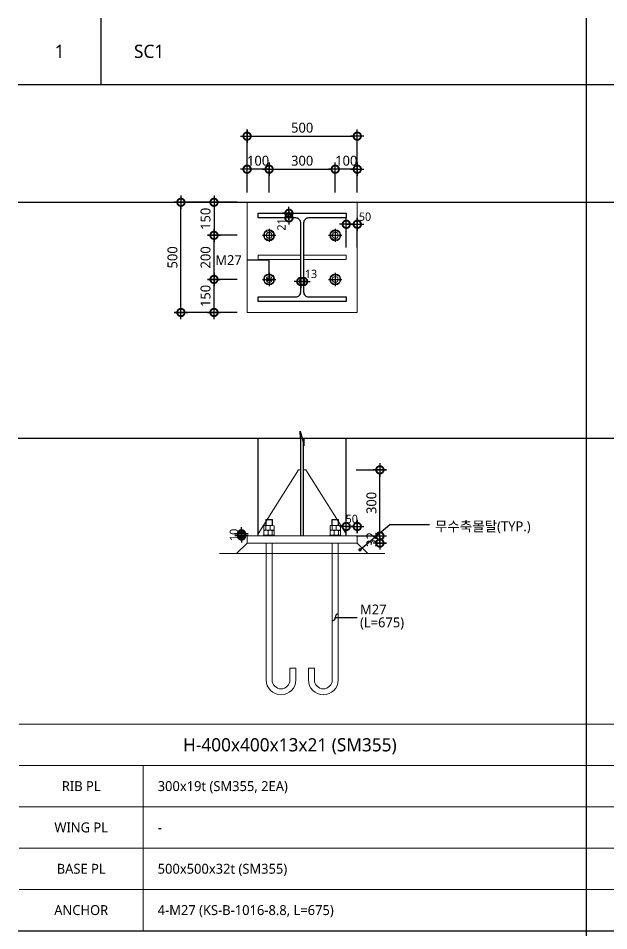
# Model space of a CAD drawing. Extents: x 697 to 24790, y 315 to 8595.
# Drawn here: x 697 to 3376, y 4455 to 8595 of the extents above; entities that cross this region are included whole.
import ezdxf
from ezdxf.enums import TextEntityAlignment as Align
from ezdxf.lldxf.tags import DXFTag

# ---------------------------------------------------------------- set-up
doc = ezdxf.new("R2010")
doc.units = 0
doc.header["$LTSCALE"] = 30
doc.layers.get('DEFPOINTS').update_dxf_attribs({"color": 137})
for name, color, linetype, lineweight in [('Anchor Bolt', 4, 'Continuous', 0), ('Anchor Bolt(Hidden)', 8, 'DASHED0', 0), ('BasePlate', 2, 'Continuous', 0), ('Concrete', 8, 'Continuous', 0), ('Pedestal', 7, 'Continuous', 0), ('Plate', 3, 'Continuous', 0), ('Table(Etc)', 8, 'Continuous', 0), ('Table(Sub)', 7, 'Continuous', 0)]:
    doc.layers.add(name, color=color, linetype=linetype, lineweight=lineweight)
for name, color, linetype in [('Anchor Bolt-Center', 16, 'DASHDOTDOT0'), ('DIM', 7, 'Continuous'), ('DIM-INT', 7, 'Continuous'), ('STEEL', 4, 'Continuous'), ('SYM', 6, 'Continuous'), ('SYM-LEAD', 6, 'Continuous'), ('TABLE', 7, 'Continuous'), ('TEXT', 3, 'Continuous')]:
    doc.layers.add(name, color=color, linetype=linetype)
doc.styles.add('ARIAL', font='malgun.ttf')
doc.styles.add('S1', font='malgun.ttf')
doc.styles.add('스타일1', font='malgun.ttf')
tags = doc.linetypes.add('DASHDOTDOT0', pattern=[1, 0.3, -0.23, 0, -0.24, 0, -0.23]).pattern_tags.tags
tags[14:15] = [DXFTag(74, 4), DXFTag(75, 0), DXFTag(340, '0'), DXFTag(46, 0.0), DXFTag(50, 0.0), DXFTag(44, 0.0), DXFTag(45, 0.0)]
tags[12:13] = [DXFTag(74, 4), DXFTag(75, 0), DXFTag(340, '0'), DXFTag(46, 0.0), DXFTag(50, 0.0), DXFTag(44, 0.0), DXFTag(45, 0.0)]
tags[10:11] = [DXFTag(74, 4), DXFTag(75, 0), DXFTag(340, '0'), DXFTag(46, 0.0), DXFTag(50, 0.0), DXFTag(44, 0.0), DXFTag(45, 0.0)]
tags[8:9] = [DXFTag(74, 4), DXFTag(75, 0), DXFTag(340, '0'), DXFTag(46, 0.0), DXFTag(50, 0.0), DXFTag(44, 0.0), DXFTag(45, 0.0)]
tags[6:7] = [DXFTag(74, 4), DXFTag(75, 0), DXFTag(340, '0'), DXFTag(46, 0.0), DXFTag(50, 0.0), DXFTag(44, 0.0), DXFTag(45, 0.0)]
tags[4:5] = [DXFTag(74, 4), DXFTag(75, 0), DXFTag(340, '0'), DXFTag(46, 0.0), DXFTag(50, 0.0), DXFTag(44, 0.0), DXFTag(45, 0.0)]
tags = doc.linetypes.add('DASHED0', pattern=[1, 0.5, -0.5]).pattern_tags.tags
tags[6:7] = [DXFTag(74, 4), DXFTag(75, 0), DXFTag(340, '0'), DXFTag(46, 0.0), DXFTag(50, 0.0), DXFTag(44, 0.0), DXFTag(45, 0.0)]
tags[4:5] = [DXFTag(74, 4), DXFTag(75, 0), DXFTag(340, '0'), DXFTag(46, 0.0), DXFTag(50, 0.0), DXFTag(44, 0.0), DXFTag(45, 0.0)]
doc.dimstyles.new('CJA', dxfattribs={"dimscale": 200, "dimtxt": 3, "dimasz": 1, "dimexe": 2, "dimexo": 3, "dimgap": 1, "dimtad": 1, "dimdec": 0, "dimzin": 1, "dimdsep": 46, "dimlunit": 6, "dimtxsty": '스타일1', "dimblk": 'GAUN-DOT', "dimcen": -2, "dimdle": 2, "dimclrd": 256, "dimclre": 256, "dimclrt": 3, "dimadec": 0, "dimazin": 0, "dimtfac": 1, "dimtdec": 0, "dimtix": 1, "dimtmove": 2, "dimatfit": 3, "dimldrblk": 'DOTSMALL', "dimfxl": 1, "dimtolj": 1, "dimtzin": 1, "dimarcsym": 0})
doc.dimstyles.new('DIM-QD 1', dxfattribs={"dimtxt": 3, "dimasz": 1.5, "dimexe": 1, "dimexo": 0, "dimgap": 1, "dimtad": 1, "dimdec": 3, "dimdsep": 46, "dimtxsty": 'ARIAL', "dimblk1": 'ARCHTICK', "dimblk2": 'ARCHTICK', "dimsah": 1, "dimcen": 0, "dimclrd": 256, "dimclre": 256, "dimclrt": 3, "dimazin": 2, "dimtfac": 1, "dimtdec": 3, "dimtix": 1, "dimtmove": 2, "dimatfit": 3, "dimldrblk": 'ARCHTICK', "dimfxl": 1, "dimtolj": 1, "dimtzin": 0, "dimarcsym": 0})

# ---------------------------------------------------------------- blocks, each defined once
blk = doc.blocks.new('ANCHOR_BOLT-PLAN-M27')
at = {"color": 7, "true_color": 0xffffff}
for p, q in [((-23.3, -4.1), (-20.5, 3.6)), ((-15.2, 18.1), (-16.7, 14)), ((-15.2, 18.1), (-7.1, 19.5)), ((8.1, 22.2), (3.8, 21.5)), ((8.1, 22.2), (13.4, 15.9)), ((23.3, 4.1), (20.5, 7.5)), ((23.3, 4.1), (20.5, -3.6)), ((-23.3, -4.1), (-20.5, -7.5)), ((-8.1, -22.2), (-13.4, -15.9)), ((-8.1, -22.2), (-3.8, -21.5)), ((15.2, -18.1), (7.1, -19.5)), ((15.2, -18.1), (16.7, -14))]:
    blk.add_line(p, q, dxfattribs=at)
blk.add_lwpolyline([(0, 23.6), (-20.5, 11.8), (-20.5, -11.8), (0, -23.6), (20.5, -11.8), (20.5, 11.8), (0, 23.6)])
at = {"color": 8, "true_color": 0x808080}
blk.add_circle((0, 0), 25, dxfattribs=at)
blk.add_circle((0, 0), 13.5)
at = {"layer": 'Anchor Bolt-Center'}
for p, q in [((-30, 0), (30, 0)), ((0, 30), (0, -30))]:
    blk.add_line(p, q, dxfattribs=at)
blk = doc.blocks.new('Arrow_Circle')
blk.add_circle((0, 0), 1)
blk = doc.blocks.new('ANCHOR_BOLT-SECT-M27')
for p, q in [((-23.65, 26), (-23.65, 45.8)), ((-18.92, 48), (14.19, 48)), ((-14.85, 73.65), (-13.5, 75)), ((-14.85, 48), (-14.85, 73.65)), ((-14.85, 73.65), (14.85, 73.65)), ((-14.19, 26), (-14.19, 45.8)), ((-13.5, 75), (13.5, 75)), ((-13.5, 48), (-13.5, 75)), ((4.73, 26), (4.73, 45.8)), ((13.5, 75), (14.85, 73.65)), ((13.5, 48), (13.5, 75)), ((14.85, 73.65), (14.85, 48)), ((23.65, 26), (23.65, 45.8)), ((-25, 0), (-25, 4)), ((-25, 4), (25, 4)), ((25, 0), (-25, 0)), ((-23.65, 26), (23.65, 26)), ((-23.65, 4), (-23.65, 23.8)), ((-23.65, 4), (23.65, 4)), ((-14.19, 26), (18.92, 26)), ((-4.73, 4), (-4.73, 23.8)), ((14.19, 4), (14.19, 23.8)), ((23.65, 4), (23.65, 23.8)), ((25, 4), (25, 0))]:
    blk.add_line(p, q)
for centre, radius, start, end in [((-18.92, 41.815), 6.185, 40.112189, 139.887811), ((-4.73, 26.561), 21.439, 63.816214, 116.183786), ((14.19, 26.561), 21.439, 63.816214, 116.183786), ((-14.19, 4.561), 21.439, 63.816214, 116.183786), ((4.73, 4.561), 21.439, 63.816214, 116.183786), ((18.92, 19.815), 6.185, 40.112189, 139.887811)]:
    blk.add_arc(centre, radius, start, end)
blk = doc.blocks.new('ANCHOR_BOLT-HOOK-M27')
for p, q in [((94.5, 0), (94.5, 54)), ((94.5, 54), (121.5, 54)), ((121.5, 54), (121.5, 0))]:
    blk.add_line(p, q)
for radius in [67.5, 40.5]:
    blk.add_arc((54, 0), radius, 180, 0)
blk = doc.blocks.new('Arrow_Tilde')
for centre, start, end in [((-0.25, 0.1875), 216.869898, 323.130102), ((0.25, -0.1875), 36.869898, 143.130102)]:
    blk.add_arc(centre, 0.3125, start, end)
blk = doc.blocks.new('GAUN-DOT')
at = {"linetype": 'ByBlock'}
for p, q in [((2, 0), (-2, 0)), ((0, -2), (0, 2))]:
    blk.add_line(p, q, dxfattribs=at)
at = {"const_width": 2.25}
blk.add_lwpolyline([(0, 0.28125, 1), (0, -0.28125, 1)], format="xyb", close=True, dxfattribs=at)
blk = doc.blocks.new('*D20')
at = {"layer": 'DEFPOINTS', "color": 0, "transparency": 16777216}
for p in [(2235.6, 7660.1), (2185.6, 7510.1), (2235.6, 7510.1)]:
    blk.add_point(p, dxfattribs=at)
at = {"layer": 'DIM-INT', "lineweight": -2, "transparency": 16777216}
for p, q in [((2170.6, 7660.1), (2155.6, 7660.1)), ((2185.6, 7555.1), (2185.6, 7690.1)), ((2185.6, 7660.1), (2235.6, 7660.1)), ((2235.6, 7555.1), (2235.6, 7690.1)), ((2250.6, 7660.1), (2265.6, 7660.1))]:
    blk.add_line(p, q, dxfattribs=at)
at = {"layer": 'DIM-INT', "lineweight": -2, "transparency": 16777216, "xscale": 15, "yscale": 15, "zscale": 15}
blk.add_blockref('GAUN-DOT', (2185.6, 7660.1), dxfattribs=at)
at = {"layer": 'DIM-INT', "lineweight": -2, "transparency": 16777216, "xscale": 15, "yscale": 15, "zscale": 15, "rotation": 180}
blk.add_blockref('GAUN-DOT', (2235.6, 7660.1), dxfattribs=at)
at = {"layer": 'DIM-INT', "color": 3, "transparency": 16777216, "insert": (2270.6, 7694.5), "char_height": 37.5, "attachment_point": 5, "style": '스타일1'}
blk.add_mtext('\\A1;50', dxfattribs=at)
blk = doc.blocks.new('_DotSmall')
at = {"color": 0, "linetype": 'ByBlock', "const_width": 0.5}
blk.add_lwpolyline([(-0.0625, 0, 1), (0.0625, 0, 1)], format="xyb", close=True, dxfattribs=at)
blk = doc.blocks.new('*D21')
at = {"layer": 'DEFPOINTS', "color": 0, "transparency": 16777216}
for p in [(2135.6, 7910.1), (1835.6, 7760.1), (2135.6, 7760.1)]:
    blk.add_point(p, dxfattribs=at)
at = {"layer": 'DIM', "lineweight": -2, "transparency": 16777216}
for p, q in [((1835.6, 7805.1), (1835.6, 7940.1)), ((1850.6, 7910.1), (2120.6, 7910.1)), ((2135.6, 7805.1), (2135.6, 7940.1))]:
    blk.add_line(p, q, dxfattribs=at)
at = {"layer": 'DIM', "lineweight": -2, "transparency": 16777216, "xscale": 15, "yscale": 15, "zscale": 15, "rotation": 180}
blk.add_blockref('GAUN-DOT', (1835.6, 7910.1), dxfattribs=at)
at = {"layer": 'DIM', "lineweight": -2, "transparency": 16777216, "xscale": 15, "yscale": 15, "zscale": 15}
blk.add_blockref('GAUN-DOT', (2135.6, 7910.1), dxfattribs=at)
at = {"layer": 'DIM', "color": 3, "transparency": 16777216, "insert": (1985.6, 7948.3), "char_height": 45, "attachment_point": 5, "style": '스타일1'}
blk.add_mtext('\\A1;300', dxfattribs=at)
blk = doc.blocks.new('*D22')
at = {"layer": 'DEFPOINTS', "color": 0, "transparency": 16777216}
for p in [(2235.6, 8060.1), (1735.6, 7760.1), (2235.6, 7760.1)]:
    blk.add_point(p, dxfattribs=at)
at = {"layer": 'DIM', "lineweight": -2, "transparency": 16777216}
for p, q in [((1735.6, 7805.1), (1735.6, 8090.1)), ((2235.6, 7805.1), (2235.6, 8090.1)), ((1750.6, 8060.1), (2220.6, 8060.1))]:
    blk.add_line(p, q, dxfattribs=at)
at = {"layer": 'DIM', "lineweight": -2, "transparency": 16777216, "xscale": 15, "yscale": 15, "zscale": 15, "rotation": 180}
blk.add_blockref('GAUN-DOT', (1735.6, 8060.1), dxfattribs=at)
at = {"layer": 'DIM', "lineweight": -2, "transparency": 16777216, "xscale": 15, "yscale": 15, "zscale": 15}
blk.add_blockref('GAUN-DOT', (2235.6, 8060.1), dxfattribs=at)
at = {"layer": 'DIM', "color": 3, "transparency": 16777216, "insert": (1985.6, 8098.3), "char_height": 45, "attachment_point": 5, "style": '스타일1'}
blk.add_mtext('\\A1;500', dxfattribs=at)
blk = doc.blocks.new('*D23')
at = {"layer": 'DEFPOINTS', "color": 0, "transparency": 16777216}
for p in [(1585.6, 7610.1), (1735.6, 7610.1), (1735.6, 7410.1)]:
    blk.add_point(p, dxfattribs=at)
at = {"layer": 'DIM', "lineweight": -2, "transparency": 16777216}
for p, q in [((1690.6, 7610.1), (1555.6, 7610.1)), ((1585.6, 7425.1), (1585.6, 7595.1)), ((1690.6, 7410.1), (1555.6, 7410.1))]:
    blk.add_line(p, q, dxfattribs=at)
at = {"layer": 'DIM', "lineweight": -2, "transparency": 16777216, "xscale": 15, "yscale": 15, "zscale": 15}
for p, rotation in [((1585.6, 7610.1), 90), ((1585.6, 7410.1), 270)]:
    blk.add_blockref('GAUN-DOT', p, dxfattribs=dict(at, rotation=rotation))
at = {"layer": 'DIM', "color": 3, "transparency": 16777216, "insert": (1547.4, 7510.1), "char_height": 45, "attachment_point": 5, "rotation": 90, "style": '스타일1'}
blk.add_mtext('\\A1;200', dxfattribs=at)
blk = doc.blocks.new('*D24')
at = {"layer": 'DEFPOINTS', "color": 0, "transparency": 16777216}
for p in [(1435.6, 7760.1), (1735.6, 7760.1), (1735.6, 7260.1)]:
    blk.add_point(p, dxfattribs=at)
at = {"layer": 'DIM', "lineweight": -2, "transparency": 16777216}
for p, q in [((1690.6, 7760.1), (1405.6, 7760.1)), ((1435.6, 7275.1), (1435.6, 7745.1)), ((1690.6, 7260.1), (1405.6, 7260.1))]:
    blk.add_line(p, q, dxfattribs=at)
at = {"layer": 'DIM', "lineweight": -2, "transparency": 16777216, "xscale": 15, "yscale": 15, "zscale": 15}
for p, rotation in [((1435.6, 7760.1), 90), ((1435.6, 7260.1), 270)]:
    blk.add_blockref('GAUN-DOT', p, dxfattribs=dict(at, rotation=rotation))
at = {"layer": 'DIM', "color": 3, "transparency": 16777216, "insert": (1397.4, 7510.1), "char_height": 45, "attachment_point": 5, "rotation": 90, "style": '스타일1'}
blk.add_mtext('\\A1;500', dxfattribs=at)
blk = doc.blocks.new('*D25')
at = {"layer": 'DEFPOINTS', "color": 0, "transparency": 16777216}
for p in [(1979.1, 7466.3), (1992.1, 7466.3), (1992.1, 7400.6)]:
    blk.add_point(p, dxfattribs=at)
at = {"layer": 'DIM-INT', "lineweight": -2, "transparency": 16777216}
for p, q in [((1979.1, 7421.3), (1979.1, 7370.6)), ((1992.1, 7421.3), (1992.1, 7370.6)), ((1964.1, 7400.6), (1949.1, 7400.6)), ((1979.1, 7400.6), (1992.1, 7400.6)), ((2007.1, 7400.6), (2022.1, 7400.6))]:
    blk.add_line(p, q, dxfattribs=at)
at = {"layer": 'DIM-INT', "lineweight": -2, "transparency": 16777216, "xscale": 15, "yscale": 15, "zscale": 15}
blk.add_blockref('GAUN-DOT', (1979.1, 7400.6), dxfattribs=at)
at = {"layer": 'DIM-INT', "lineweight": -2, "transparency": 16777216, "xscale": 15, "yscale": 15, "zscale": 15, "rotation": 180}
blk.add_blockref('GAUN-DOT', (1992.1, 7400.6), dxfattribs=at)
at = {"layer": 'DIM-INT', "color": 3, "transparency": 16777216, "insert": (2025.6, 7435), "char_height": 37.5, "attachment_point": 5, "style": '스타일1'}
blk.add_mtext('\\A1;13', dxfattribs=at)
blk = doc.blocks.new('*D26')
at = {"layer": 'DEFPOINTS', "color": 0, "transparency": 16777216}
for p in [(1985.6, 7710.1), (1925.6, 7689.1), (1985.6, 7689.1)]:
    blk.add_point(p, dxfattribs=at)
at = {"layer": 'DIM-INT', "lineweight": -2, "transparency": 16777216}
for p, q in [((1940.6, 7710.1), (1895.6, 7710.1)), ((1925.6, 7725.1), (1925.6, 7740.1)), ((1925.6, 7710.1), (1925.6, 7689.1)), ((1940.6, 7689.1), (1895.6, 7689.1)), ((1925.6, 7674.1), (1925.6, 7659.1))]:
    blk.add_line(p, q, dxfattribs=at)
at = {"layer": 'DIM-INT', "lineweight": -2, "transparency": 16777216, "xscale": 15, "yscale": 15, "zscale": 15}
for p, rotation in [((1925.6, 7710.1), 270), ((1925.6, 7689.1), 90)]:
    blk.add_blockref('GAUN-DOT', p, dxfattribs=dict(at, rotation=rotation))
at = {"layer": 'DIM-INT', "color": 3, "transparency": 16777216, "insert": (1891.5, 7659.6), "char_height": 37.5, "attachment_point": 5, "rotation": 90, "style": '스타일1'}
blk.add_mtext('\\A1;21', dxfattribs=at)
blk = doc.blocks.new('*D27')
at = {"layer": 'DEFPOINTS', "color": 0, "transparency": 16777216}
for p in [(2185.6, 6546), (2338.3, 6546), (2185.6, 6246)]:
    blk.add_point(p, dxfattribs=at)
at = {"layer": 'DIM', "lineweight": -2, "transparency": 16777216}
for p, q in [((2230.6, 6546), (2368.3, 6546)), ((2338.3, 6261), (2338.3, 6531)), ((2230.6, 6246), (2368.3, 6246))]:
    blk.add_line(p, q, dxfattribs=at)
at = {"layer": 'DIM', "lineweight": -2, "transparency": 16777216, "xscale": 15, "yscale": 15, "zscale": 15}
for p, rotation in [((2338.3, 6546), 90), ((2338.3, 6246), 270)]:
    blk.add_blockref('GAUN-DOT', p, dxfattribs=dict(at, rotation=rotation))
at = {"layer": 'DIM', "color": 3, "transparency": 16777216, "insert": (2300.1, 6396), "char_height": 45, "attachment_point": 5, "rotation": 90, "style": '스타일1'}
blk.add_mtext('\\A1;300', dxfattribs=at)
blk = doc.blocks.new('*D28')
at = {"layer": 'DEFPOINTS', "color": 0, "transparency": 16777216}
for p in [(1710.6, 6256), (1785.6, 6256), (1785.6, 6246)]:
    blk.add_point(p, dxfattribs=at)
at = {"layer": 'DIM-INT', "lineweight": -2, "transparency": 16777216}
for p, q in [((1740.6, 6256), (1680.6, 6256)), ((1710.6, 6271), (1710.6, 6286)), ((1710.6, 6246), (1710.6, 6256)), ((1740.6, 6246), (1680.6, 6246)), ((1710.6, 6231), (1710.6, 6216))]:
    blk.add_line(p, q, dxfattribs=at)
at = {"layer": 'DIM-INT', "lineweight": -2, "transparency": 16777216, "xscale": 15, "yscale": 15, "zscale": 15}
for p, rotation in [((1710.6, 6256), 270), ((1710.6, 6246), 90)]:
    blk.add_blockref('GAUN-DOT', p, dxfattribs=dict(at, rotation=rotation))
at = {"layer": 'DIM-INT', "color": 3, "transparency": 16777216, "insert": (1676.1, 6251), "char_height": 37.5, "attachment_point": 5, "rotation": 90, "style": '스타일1'}
blk.add_mtext('\\A1;10', dxfattribs=at)
blk = doc.blocks.new('*D29')
at = {"layer": 'DEFPOINTS', "color": 0, "transparency": 16777216}
for p in [(2235.6, 6289), (2185.6, 6214), (2235.6, 6214)]:
    blk.add_point(p, dxfattribs=at)
at = {"layer": 'DIM-INT', "lineweight": -2, "transparency": 16777216}
for p, q in [((2185.6, 6259), (2185.6, 6319)), ((2235.6, 6259), (2235.6, 6319)), ((2170.6, 6289), (2155.6, 6289)), ((2185.6, 6289), (2235.6, 6289)), ((2250.6, 6289), (2265.6, 6289))]:
    blk.add_line(p, q, dxfattribs=at)
at = {"layer": 'DIM-INT', "lineweight": -2, "transparency": 16777216, "xscale": 15, "yscale": 15, "zscale": 15}
blk.add_blockref('GAUN-DOT', (2185.6, 6289), dxfattribs=at)
at = {"layer": 'DIM-INT', "lineweight": -2, "transparency": 16777216, "xscale": 15, "yscale": 15, "zscale": 15, "rotation": 180}
blk.add_blockref('GAUN-DOT', (2235.6, 6289), dxfattribs=at)
at = {"layer": 'DIM-INT', "color": 3, "transparency": 16777216, "insert": (2210.6, 6323.3), "char_height": 37.5, "attachment_point": 5, "style": '스타일1'}
blk.add_mtext('\\A1;50', dxfattribs=at)
blk = doc.blocks.new('*D30')
at = {"layer": 'DEFPOINTS', "color": 0, "transparency": 16777216}
for p in [(2278.3, 6246), (2278.3, 6214), (2338.3, 6246)]:
    blk.add_point(p, dxfattribs=at)
at = {"layer": 'DIM', "lineweight": -2, "transparency": 16777216}
for p, q in [((2338.3, 6261), (2338.3, 6276)), ((2323.3, 6246), (2368.3, 6246)), ((2323.3, 6214), (2368.3, 6214)), ((2338.3, 6214), (2338.3, 6246)), ((2338.3, 6199), (2338.3, 6184))]:
    blk.add_line(p, q, dxfattribs=at)
at = {"layer": 'DIM', "lineweight": -2, "transparency": 16777216, "xscale": 15, "yscale": 15, "zscale": 15}
for p, rotation in [((2338.3, 6246), 270), ((2338.3, 6214), 90)]:
    blk.add_blockref('GAUN-DOT', p, dxfattribs=dict(at, rotation=rotation))
at = {"layer": 'DIM', "color": 3, "transparency": 16777216, "insert": (2300.1, 6230), "char_height": 45, "attachment_point": 5, "rotation": 90, "style": '스타일1'}
blk.add_mtext('\\A1;32', dxfattribs=at)
blk = doc.blocks.new('*D141')
at = {"layer": 'DEFPOINTS', "color": 0, "transparency": 16777216}
for p in [(1735.6, 7910.1), (1735.6, 7760.1), (1835.6, 7760.1)]:
    blk.add_point(p, dxfattribs=at)
at = {"layer": 'DIM', "lineweight": -2, "transparency": 16777216}
for p, q in [((1720.6, 7910.1), (1705.6, 7910.1)), ((1735.6, 7805.1), (1735.6, 7940.1)), ((1835.6, 7910.1), (1735.6, 7910.1)), ((1835.6, 7805.1), (1835.6, 7940.1)), ((1850.6, 7910.1), (1865.6, 7910.1))]:
    blk.add_line(p, q, dxfattribs=at)
at = {"layer": 'DIM', "lineweight": -2, "transparency": 16777216, "xscale": 15, "yscale": 15, "zscale": 15}
blk.add_blockref('GAUN-DOT', (1735.6, 7910.1), dxfattribs=at)
at = {"layer": 'DIM', "lineweight": -2, "transparency": 16777216, "xscale": 15, "yscale": 15, "zscale": 15, "rotation": 180}
blk.add_blockref('GAUN-DOT', (1835.6, 7910.1), dxfattribs=at)
at = {"layer": 'DIM', "color": 3, "transparency": 16777216, "insert": (1785.6, 7948.5), "char_height": 45, "attachment_point": 5, "style": '스타일1'}
blk.add_mtext('\\A1;100', dxfattribs=at)
blk = doc.blocks.new('*D142')
at = {"layer": 'DEFPOINTS', "color": 0, "transparency": 16777216}
for p in [(2135.6, 7910.1), (2135.6, 7760.1), (2235.6, 7760.1)]:
    blk.add_point(p, dxfattribs=at)
at = {"layer": 'DIM', "lineweight": -2, "transparency": 16777216}
for p, q in [((2120.6, 7910.1), (2105.6, 7910.1)), ((2135.6, 7805.1), (2135.6, 7940.1)), ((2235.6, 7910.1), (2135.6, 7910.1)), ((2235.6, 7805.1), (2235.6, 7940.1)), ((2250.6, 7910.1), (2265.6, 7910.1))]:
    blk.add_line(p, q, dxfattribs=at)
at = {"layer": 'DIM', "lineweight": -2, "transparency": 16777216, "xscale": 15, "yscale": 15, "zscale": 15}
blk.add_blockref('GAUN-DOT', (2135.6, 7910.1), dxfattribs=at)
at = {"layer": 'DIM', "lineweight": -2, "transparency": 16777216, "xscale": 15, "yscale": 15, "zscale": 15, "rotation": 180.0000000000005}
blk.add_blockref('GAUN-DOT', (2235.6, 7910.1), dxfattribs=at)
at = {"layer": 'DIM', "color": 3, "transparency": 16777216, "insert": (2185.6, 7948.5), "char_height": 45, "attachment_point": 5, "style": '스타일1'}
blk.add_mtext('\\A1;100', dxfattribs=at)
blk = doc.blocks.new('_ARCHTICK')
at = {"color": 0, "linetype": 'ByBlock', "const_width": 0.15}
blk.add_lwpolyline([(-0.5, -0.5), (0.5, 0.5)], dxfattribs=at)
blk = doc.blocks.new('*D144')
at = {"layer": 'DEFPOINTS', "color": 0, "transparency": 16777216}
for p in [(1735.6, 7760.1), (1585.6, 7610.1), (1735.6, 7610.1)]:
    blk.add_point(p, dxfattribs=at)
at = {"layer": 'DIM', "lineweight": -2, "transparency": 16777216}
for p, q in [((1690.6, 7760.1), (1555.6, 7760.1)), ((1585.6, 7745.1), (1585.6, 7625.1)), ((1690.6, 7610.1), (1555.6, 7610.1))]:
    blk.add_line(p, q, dxfattribs=at)
at = {"layer": 'DIM', "lineweight": -2, "transparency": 16777216, "xscale": 15, "yscale": 15, "zscale": 15}
for p, rotation in [((1585.6, 7760.1), 90), ((1585.6, 7610.1), 270)]:
    blk.add_blockref('GAUN-DOT', p, dxfattribs=dict(at, rotation=rotation))
at = {"layer": 'DIM', "color": 3, "transparency": 16777216, "insert": (1547.3, 7685.1), "char_height": 45, "attachment_point": 5, "rotation": 90, "style": '스타일1'}
blk.add_mtext('\\A1;150', dxfattribs=at)
blk = doc.blocks.new('*D145')
at = {"layer": 'DEFPOINTS', "color": 0, "transparency": 16777216}
for p in [(1585.6, 7410.1), (1735.6, 7410.1), (1735.6, 7260.1)]:
    blk.add_point(p, dxfattribs=at)
at = {"layer": 'DIM', "lineweight": -2, "transparency": 16777216}
for p, q in [((1690.6, 7410.1), (1555.6, 7410.1)), ((1585.6, 7275.1), (1585.6, 7395.1)), ((1690.6, 7260.1), (1555.6, 7260.1))]:
    blk.add_line(p, q, dxfattribs=at)
at = {"layer": 'DIM', "lineweight": -2, "transparency": 16777216, "xscale": 15, "yscale": 15, "zscale": 15}
for p, rotation in [((1585.6, 7410.1), 90), ((1585.6, 7260.1), 270)]:
    blk.add_blockref('GAUN-DOT', p, dxfattribs=dict(at, rotation=rotation))
at = {"layer": 'DIM', "color": 3, "transparency": 16777216, "insert": (1547.3, 7335.1), "char_height": 45, "attachment_point": 5, "rotation": 90, "style": '스타일1'}
blk.add_mtext('\\A1;150', dxfattribs=at)

msp = doc.modelspace()

# ---------------------------------------------------------------- linework, layer by layer
at = {"layer": 'Anchor Bolt(Hidden)'}
for p, q in [((1822.1, 6214), (1822.1, 5593)), ((1849.1, 6214), (1849.1, 5593)), ((2122.1, 6214), (2122.1, 5593)), ((2149.1, 6214), (2149.1, 5593))]:
    msp.add_line(p, q, dxfattribs=at)
at = {"layer": 'BasePlate'}
for points in [[(1735.6, 7760.1), (1735.6, 7260.1), (2235.6, 7260.1), (2235.6, 7760.1), (1735.6, 7760.1)], [(1735.6, 6246), (1735.6, 6214), (2235.6, 6214), (2235.6, 6246), (1735.6, 6246)]]:
    msp.add_lwpolyline(points, dxfattribs=at)
at = {"layer": 'Concrete'}
msp.add_lwpolyline([(2283.6, 6166), (1687.6, 6166), (1735.6, 6214), (2235.6, 6214), (2283.6, 6166)], dxfattribs=at)
at = {"layer": 'DEFPOINTS'}
for p, q in [((697.5, 7760.1), (11162.7, 7760.1)), ((697.5, 6689.2), (11162.7, 6689.2))]:
    msp.add_line(p, q, dxfattribs=at)
at = {"layer": 'Pedestal'}
msp.add_line((1610.6, 6166), (2360.6, 6166), dxfattribs=at)
at = {"layer": 'Plate'}
for points in [[(1979.1, 7519.6), (1979.1, 7500.6), (1785.6, 7500.6), (1785.6, 7519.6), (1979.1, 7519.6)], [(1992.1, 7500.6), (1992.1, 7519.6), (2185.6, 7519.6), (2185.6, 7500.6), (1992.1, 7500.6)], [(1785.6, 6246), (1979.1, 6246), (1979.1, 6546), (1969.1, 6546), (1785.6, 6256), (1785.6, 6246)], [(2185.6, 6246), (1992.1, 6246), (1992.1, 6546), (2002.1, 6546), (2185.6, 6256), (2185.6, 6246)]]:
    msp.add_lwpolyline(points, dxfattribs=at)
at = {"layer": 'STEEL'}
for p, q in [((1785.6, 6246), (1785.6, 6689.2)), ((2185.6, 6246), (2185.6, 6689.2))]:
    msp.add_line(p, q, dxfattribs=at)
at = {"layer": 'STEEL', "linetype": 'DASHED0'}
for p, q in [((1979.1, 6246), (1979.1, 6689.2)), ((1992.1, 6246), (1992.1, 6689.2))]:
    msp.add_line(p, q, dxfattribs=at)
at = {"layer": 'STEEL'}
msp.add_lwpolyline([(1785.6, 7689.1), (1785.6, 7710.1), (2185.6, 7710.1), (2185.6, 7689.1), (2014.1, 7689.1, 0.414214), (1992.1, 7667.1), (1992.1, 7353.1, 0.414214), (2014.1, 7331.1), (2185.6, 7331.1), (2185.6, 7310.1), (1785.6, 7310.1), (1785.6, 7331.1), (1957.1, 7331.1, 0.414214), (1979.1, 7353.1), (1979.1, 7667.1, 0.414214), (1957.1, 7689.1), (1785.6, 7689.1)], format="xyb", dxfattribs=at)
at = {"layer": 'SYM'}
msp.add_lwpolyline([(1750.5, 6689.1), (1977.4, 6688.9), (1976.8, 6722.3), (1994.5, 6656), (1993.9, 6688.9), (2222.3, 6689.1)], dxfattribs=at)
at = {"layer": 'SYM-LEAD', "color": 6}
msp.add_line((2135.6, 5876.5), (2235.6, 5876.5), dxfattribs=at)
msp.add_lwpolyline([(1835.6, 7416.9), (1835.6, 7497.6), (1735.6, 7497.6)], dxfattribs=at)
at = {"layer": 'TABLE', "color": 4}
for p, q in [((1072.5, 8595), (1072.5, 8295)), ((697.5, 8295), (11002.5, 8295))]:
    msp.add_line(p, q, dxfattribs=at)
at = {"layer": 'TABLE', "color": 3}
for p, q in [((3273.8, 8595), (3273.8, 315)), ((697.5, 4455), (11002.5, 4455))]:
    msp.add_line(p, q, dxfattribs=at)
at = {"layer": 'Table(Etc)'}
for p, q in [((701.9, 5017.5), (11002.5, 5017.5)), ((701.9, 4830), (11002.5, 4830)), ((701.9, 4642.5), (11002.5, 4642.5))]:
    msp.add_line(p, q, dxfattribs=at)
at = {"layer": 'Table(Sub)'}
for p, q in [((701.9, 5392.5), (11002.5, 5392.5)), ((701.9, 5205), (11002.5, 5205)), ((1264.4, 5205), (1264.4, 4455))]:
    msp.add_line(p, q, dxfattribs=at)

# ---------------------------------------------------------------- block references
at = {"layer": 'Anchor Bolt'}
for name, p in [('ANCHOR_BOLT-PLAN-M27', (1835.6, 7610.1)), ('ANCHOR_BOLT-PLAN-M27', (2135.6, 7610.1)), ('ANCHOR_BOLT-PLAN-M27', (1835.6, 7410.1)), ('ANCHOR_BOLT-PLAN-M27', (2135.6, 7410.1)), ('ANCHOR_BOLT-SECT-M27', (1835.6, 6246)), ('ANCHOR_BOLT-SECT-M27', (2135.6, 6246))]:
    msp.add_blockref(name, p, dxfattribs=at)
at = {"layer": 'Anchor Bolt(Hidden)'}
msp.add_blockref('ANCHOR_BOLT-HOOK-M27', (1835.6, 5593), dxfattribs=at)
at = {"layer": 'Anchor Bolt(Hidden)', "xscale": -1}
msp.add_blockref('ANCHOR_BOLT-HOOK-M27', (2135.6, 5593), dxfattribs=at)
at = {"layer": 'SYM-LEAD', "color": 6, "xscale": 42.5, "yscale": 42.5, "rotation": 45}
msp.add_blockref('Arrow_Tilde', (2135.6, 5876.5), dxfattribs=at)
at = {"layer": 'TEXT', "xscale": 6.75, "yscale": 6.75}
msp.add_blockref('Arrow_Circle', (1835.6, 7410.1), dxfattribs=at)

# ---------------------------------------------------------------- texts
at = {"layer": 'TEXT', "color": 6, "linetype": 'ByBlock', "style": '스타일1'}
msp.add_text('1', height=60, dxfattribs=at).set_placement((885, 8445), align=Align.MIDDLE_CENTER)
at = {"layer": 'TEXT', "linetype": 'ByBlock', "style": '스타일1'}
for s, height, p in [('SC1', 60, (1222.5, 8445)), ('300x19t (SM355, 2EA)', 45, (1330, 5111.2)), ('-', 45, (1330, 4923.7)), ('500x500x32t (SM355)', 45, (1330, 4736.2)), ('4-M27 (KS-B-1016-8.8, L=675)', 45, (1330, 4548.7))]:
    msp.add_text(s, height=height, dxfattribs=at).set_placement(p, align=Align.MIDDLE_LEFT)
at = {"layer": 'TEXT', "color": 3, "style": 'S1'}
msp.add_text('M27', height=45, dxfattribs=at).set_placement((1591.3, 7497.6), align=Align.MIDDLE_LEFT)
msp.add_text('무수축몰탈(TYP.)', height=45, dxfattribs=at).set_placement((2587.7, 6267.3))
msp.add_text('M27', height=45, dxfattribs=at).set_placement((2248.1, 5876.5), align=Align.BOTTOM_LEFT)
msp.add_text('(L=675)', height=45, dxfattribs=at).set_placement((2248.1, 5876.5), align=Align.TOP_LEFT)
at = {"layer": 'TEXT', "linetype": 'ByBlock', "style": '스타일1'}
for s, height, p in [('H-400x400x13x21 (SM355)', 60, (1929.8, 5298.7)), ('RIB PL', 45, (983.1, 5111.2)), ('WING PL', 45, (983.1, 4923.7)), ('BASE PL', 45, (983.1, 4736.2)), ('ANCHOR', 45, (983.1, 4548.7))]:
    msp.add_text(s, height=height, dxfattribs=at).set_placement(p, align=Align.MIDDLE_CENTER)

# ---------------------------------------------------------------- dimensions: what is measured, and where the dimension line sits
at = {"layer": 'DIM'}
for p1, p2, distance, picture, middle in [((1735.6, 7760.1), (2235.6, 7760.1), 300, '*D22', (1985.6, 8098.3)), ((1835.6, 7760.1), (1735.6, 7760.1), -150, '*D141', (1785.6, 7948.5)), ((1835.6, 7760.1), (2135.6, 7760.1), 150, '*D21', (1985.6, 7948.3)), ((2235.6, 7760.1), (2135.6, 7760.1), -150, '*D142', (2185.6, 7948.5)), ((1735.6, 7260.1), (1735.6, 7760.1), 300, '*D24', (1397.4, 7510.1)), ((1735.6, 7760.1), (1735.6, 7610.1), -150, '*D144', (1547.3, 7685.1)), ((1735.6, 7410.1), (1735.6, 7610.1), 150, '*D23', (1547.4, 7510.1)), ((1735.6, 7260.1), (1735.6, 7410.1), 150, '*D145', (1547.3, 7335.1)), ((2185.6, 6246), (2185.6, 6546), -152.7, '*D27', (2300.1, 6396)), ((2278.3, 6214), (2278.3, 6246), -60, '*D30', (2300.1, 6230))]:
    dim = msp.add_aligned_dim(p1=p1, p2=p2, distance=distance, dimstyle='CJA', override={"dimscale": 15}, dxfattribs=at)
    dim.commit()
    dim.dimension.update_dxf_attribs({"geometry": picture, "text_midpoint": middle})
at = {"layer": 'DIM-INT'}
for base, p1, p2, angle, picture, middle in [((1925.6, 7689.1), (1985.6, 7710.1), (1985.6, 7689.1), 270, '*D26', (1891.5, 7659.6)), ((2235.6, 7660.1), (2185.6, 7510.1), (2235.6, 7510.1), 0, '*D20', (2270.6, 7694.5)), ((1992.1, 7400.6), (1979.1, 7466.3), (1992.1, 7466.3), 0, '*D25', (2025.6, 7435))]:
    dim = msp.add_linear_dim(base=base, p1=p1, p2=p2, angle=angle, dimstyle='CJA', override={"dimscale": 15, "dimtxt": 2.5}, dxfattribs=at)
    dim.commit()
    dim.dimension.update_dxf_attribs({"geometry": picture, "text_midpoint": middle, "dimtype": 161})
for p1, p2, picture, middle in [((2185.6, 6214), (2235.6, 6214), '*D29', (2210.6, 6323.3)), ((1785.6, 6246), (1785.6, 6256), '*D28', (1676.1, 6251))]:
    dim = msp.add_aligned_dim(p1=p1, p2=p2, distance=75, dimstyle='CJA', override={"dimscale": 15, "dimtxt": 2.5}, dxfattribs=at)
    dim.commit()
    dim.dimension.update_dxf_attribs({"geometry": picture, "text_midpoint": middle})

# ---------------------------------------------------------------- leaders
at = {"layer": 'SYM-LEAD', "color": 6}
msp.add_leader([(2247.9, 6183.6), (2382.8, 6298.9), (2563.1, 6298.9)], dimstyle='DIM-QD 1', override={"dimscale": 10, "dimasz": 1.5, "dimtad": 0, "dimclrd": 6, "dimldrblk": 'DOT'}, dxfattribs=at)

doc.saveas('drawing.dxf')
